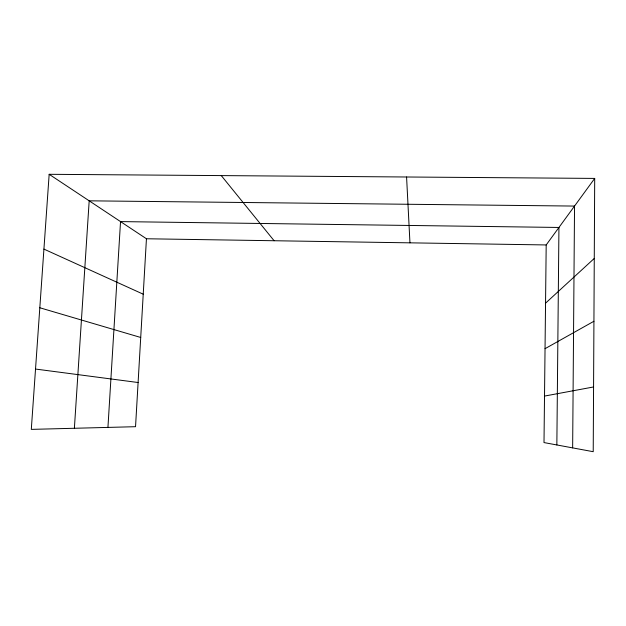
<?xml version="1.0" encoding="UTF-8"?>
<svg xmlns="http://www.w3.org/2000/svg" width="626" height="626" viewBox="0 0 626 626"><rect width="100%" height="100%" fill="white"/><g stroke="black" fill="none" stroke-linecap="round" stroke-linejoin="round"><path stroke-width="0.94" d="M594.7 178.41L593.221 451.698L544.002 442.574L546.193 244.946L594.7 178.41L49.164 174.302L31.3 429.381L135.537 426.697L146.445 238.764L49.164 174.302M572.649 447.887L574.535 206.071L89.189 200.821L74.384 428.27M556.85 444.953L558.94 227.457L120.536 221.596L107.938 427.409M545.543 303.18L594.27 258.436M545.043 348.682L593.925 321.263M544.518 396.078L593.565 386.962M146.445 238.764L546.193 244.946M35.526 369.05L138.096 382.517M39.814 307.765L140.717 337.469M43.922 249.101L143.229 294.189M221.275 175.593L274.11 240.736M406.579 176.994L409.952 242.841"/></g></svg>
